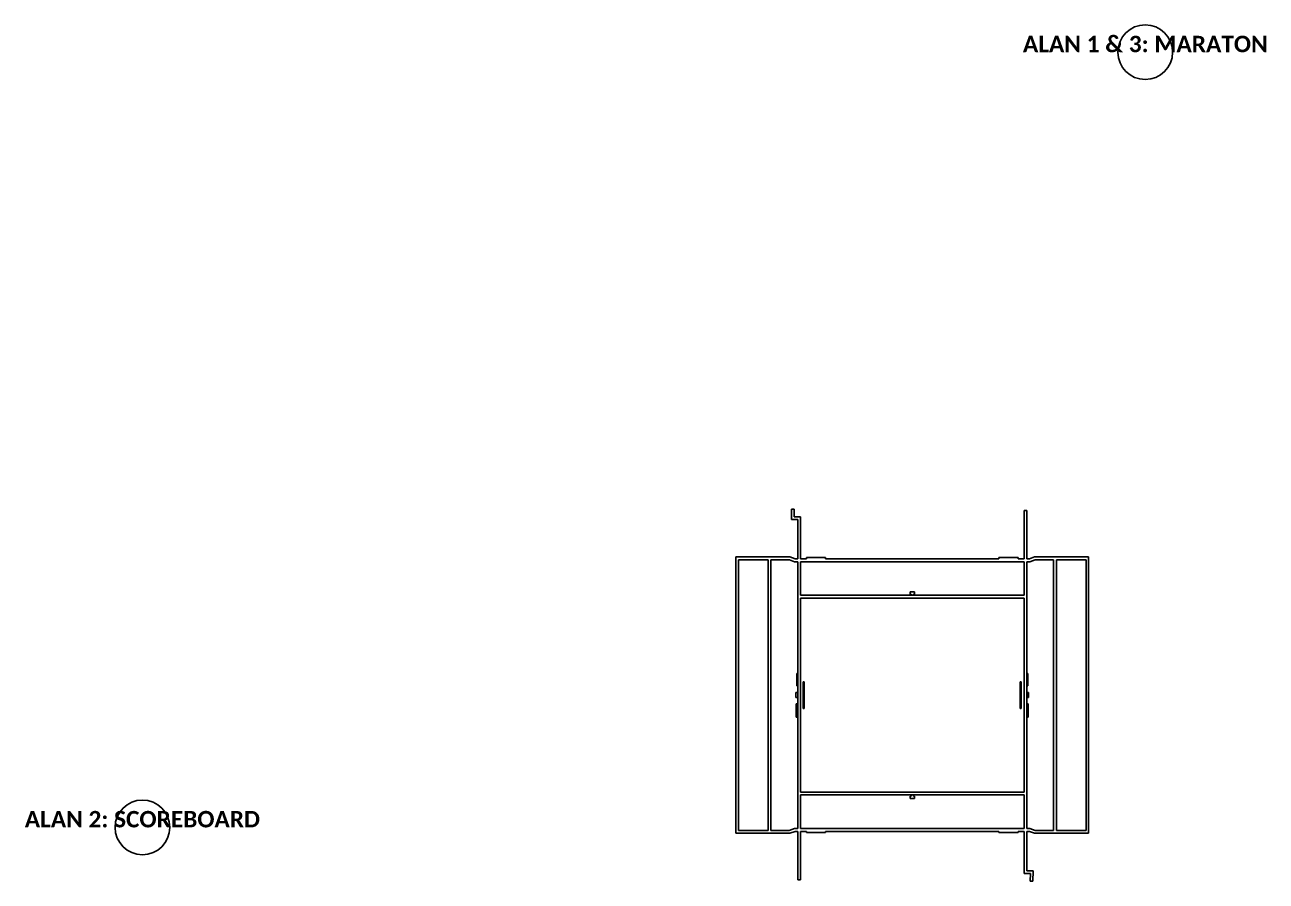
# Model space of a CAD drawing. Header units: metres. Extents: x -152 to 13, y -120 to 88.
# Drawn here: x -122.9 to 13.3, y -5.9 to 88 of the extents above; entities that cross this region are included whole.
import ezdxf
from ezdxf.enums import TextEntityAlignment as Align

# ---------------------------------------------------------------- set-up
doc = ezdxf.new("R2010")
doc.units = ezdxf.units.M
doc.layers.add('METIN_BILGI', color=7, linetype='CONTINUOUS')
doc.layers.add('ZEMIN_PLATFORM', color=8, linetype='CONTINUOUS')
doc.styles.get("Standard").update_dxf_attribs({"font": 'calibrib.ttf'})

msp = doc.modelspace()

# ---------------------------------------------------------------- linework, layer by layer
at = {"layer": 'METIN_BILGI'}
for centre in [(0, 85), (-110, 0)]:
    msp.add_circle(centre, 3, dxfattribs=at)
at = {"layer": 'ZEMIN_PLATFORM'}
for p, q in [((-38.8, 33.77), (-38.79, 34.9)), ((-38.79, 34.9), (-38.5, 34.9)), ((-38.5, 34.9), (-38.53, 34.04)), ((-38.53, 34.04), (-37.81, 34.05)), ((-37.81, 34.05), (-37.82, 29.44)), ((-13.29, 29.44), (-13.29, 34.75)), ((-13.29, 34.75), (-13.01, 34.75)), ((-13.01, 34.75), (-13.01, 29.44)), ((-38.12, 33.77), (-38.8, 33.77)), ((-38.12, 29.75), (-38.12, 33.77)), ((-44.9, 29.65), (-38.98, 29.65)), ((-44.9, -0.65), (-44.9, 29.65)), ((-44.63, -0.34), (-44.62, 29.34)), ((-44.62, 29.34), (-41.38, 29.34)), ((-41.38, 29.34), (-41.38, -0.34)), ((-41.07, 29.34), (-39.04, 29.34)), ((-41.07, -0.34), (-41.07, 29.34)), ((-39.04, 29.34), (-38.46, 29.13)), ((-38.98, 29.65), (-38.41, 29.44)), ((-38.46, 29.13), (-38.12, 29.13)), ((-38.41, 29.44), (-38.12, 29.44)), ((-38.12, 29.44), (-38.12, 29.75)), ((-38.12, 29.13), (-38.12, -0.13)), ((-37.82, 29.44), (-37.17, 29.44)), ((-37.81, 29.13), (-13.3, 29.13)), ((-37.81, 25.45), (-37.81, 29.13)), ((-37.17, 29.44), (-37.17, 29.58)), ((-37.17, 29.58), (-35.06, 29.58)), ((-35.06, 29.58), (-35.06, 29.44)), ((-35.06, 29.44), (-16.05, 29.44)), ((-16.05, 29.44), (-16.05, 29.58)), ((-16.05, 29.58), (-13.95, 29.58)), ((-13.95, 29.58), (-13.95, 29.44)), ((-13.95, 29.44), (-13.29, 29.44)), ((-13.3, 29.13), (-13.3, 25.45)), ((-13.01, 29.44), (-12.71, 29.44)), ((-12.66, 29.13), (-13, 29.13)), ((-13, 29.13), (-13, -0.13)), ((-12.71, 29.44), (-12.14, 29.65)), ((-12.09, 29.34), (-12.66, 29.13)), ((-12.14, 29.65), (-6.22, 29.65)), ((-10.06, 29.34), (-12.09, 29.34)), ((-10.06, -0.34), (-10.06, 29.34)), ((-6.5, 29.34), (-9.75, 29.34)), ((-9.75, 29.34), (-9.75, -0.34)), ((-6.5, -0.34), (-6.5, 29.34)), ((-6.22, 29.65), (-6.22, -0.65)), ((-13.3, 25.45), (-37.81, 25.45)), ((-13.3, 25.14), (-37.81, 25.14)), ((-37.81, 25.14), (-37.81, 3.86)), ((-25.79, 25.57), (-25.79, 25.82)), ((-25.79, 25.82), (-25.33, 25.82)), ((-25.69, 25.57), (-25.79, 25.57)), ((-25.69, 25.45), (-25.69, 25.57)), ((-25.33, 25.57), (-25.43, 25.57)), ((-25.43, 25.57), (-25.43, 25.45)), ((-25.33, 25.82), (-25.33, 25.57)), ((-13.3, 3.86), (-13.3, 25.14)), ((-38.22, 15.51), (-38.22, 16.86)), ((-38.22, 16.86), (-38.12, 16.86)), ((-12.89, 16.86), (-13, 16.86)), ((-12.89, 15.51), (-12.89, 16.86)), ((-38.12, 15.51), (-38.22, 15.51)), ((-37.41, 15.96), (-37.52, 15.96)), ((-37.52, 15.96), (-37.52, 13.04)), ((-37.41, 13.04), (-37.41, 15.96)), ((-13.6, 15.96), (-13.71, 15.96)), ((-13.71, 15.96), (-13.71, 13.04)), ((-13.6, 13.04), (-13.6, 15.96)), ((-13, 15.51), (-12.89, 15.51)), ((-38.32, 14.23), (-38.32, 14.79)), ((-38.32, 14.79), (-38.12, 14.78)), ((-38.12, 14.23), (-38.32, 14.23)), ((-12.8, 14.78), (-13, 14.78)), ((-13, 14.23), (-12.8, 14.23)), ((-12.8, 14.23), (-12.8, 14.78)), ((-38.29, 12.08), (-38.29, 13.55)), ((-38.29, 13.55), (-38.12, 13.55)), ((-37.52, 13.04), (-37.41, 13.04)), ((-13.71, 13.04), (-13.6, 13.04)), ((-12.83, 13.55), (-13, 13.55)), ((-12.83, 12.08), (-12.83, 13.55)), ((-38.12, 12.08), (-38.29, 12.08)), ((-13.01, 12.08), (-13.01, 12.08)), ((-13, 12.08), (-12.83, 12.08)), ((-37.81, 3.86), (-13.3, 3.86)), ((-37.81, 3.55), (-13.3, 3.55)), ((-37.81, -0.13), (-37.81, 3.55)), ((-25.79, 3.18), (-25.79, 3.43)), ((-25.79, 3.43), (-25.69, 3.43)), ((-25.33, 3.18), (-25.79, 3.18)), ((-25.69, 3.43), (-25.69, 3.55)), ((-25.43, 3.55), (-25.43, 3.43)), ((-25.43, 3.43), (-25.33, 3.43)), ((-25.33, 3.43), (-25.33, 3.18)), ((-13.3, 3.55), (-13.3, -0.13)), ((-38.98, -0.65), (-44.9, -0.65)), ((-41.38, -0.34), (-44.63, -0.34)), ((-39.05, -0.35), (-41.07, -0.34)), ((-38.47, -0.14), (-39.05, -0.35)), ((-38.41, -0.44), (-38.98, -0.65)), ((-38.12, -0.13), (-38.47, -0.14)), ((-38.11, -0.44), (-38.41, -0.44)), ((-38.11, -5.75), (-38.11, -0.44)), ((-37.17, -0.44), (-37.83, -0.44)), ((-37.83, -0.44), (-37.83, -5.75)), ((-13.3, -0.13), (-37.81, -0.13)), ((-37.17, -0.58), (-37.17, -0.44)), ((-35.06, -0.58), (-37.17, -0.58)), ((-16.05, -0.44), (-35.06, -0.44)), ((-35.06, -0.44), (-35.06, -0.58)), ((-16.05, -0.58), (-16.05, -0.44)), ((-13.95, -0.58), (-16.05, -0.58)), ((-13.3, -0.44), (-13.95, -0.44)), ((-13.95, -0.44), (-13.95, -0.58)), ((-13.3, -5.05), (-13.3, -0.44)), ((-13, -0.13), (-12.65, -0.14)), ((-12.71, -0.44), (-12.99, -0.44)), ((-12.99, -0.44), (-12.99, -4.76)), ((-12.14, -0.65), (-12.71, -0.44)), ((-12.65, -0.14), (-12.08, -0.35)), ((-6.22, -0.65), (-12.14, -0.65)), ((-12.08, -0.35), (-10.06, -0.34)), ((-9.75, -0.34), (-6.5, -0.34)), ((-12.59, -5.05), (-13.3, -5.05)), ((-12.99, -4.76), (-12.31, -4.77)), ((-12.61, -5.9), (-12.59, -5.05)), ((-12.31, -4.77), (-12.33, -5.9)), ((-37.83, -5.75), (-38.11, -5.75)), ((-12.33, -5.9), (-12.61, -5.9))]:
    msp.add_line(p, q, dxfattribs=at)

# ---------------------------------------------------------------- texts
at = {"layer": 'METIN_BILGI'}
for s, p in [('ALAN 1 & 3: MARATON', (0, 85)), ('ALAN 2: SCOREBOARD', (-110, 0))]:
    msp.add_text(s, height=1.8, dxfattribs=at).set_placement(p, align=Align.CENTER)

doc.saveas('drawing.dxf')
